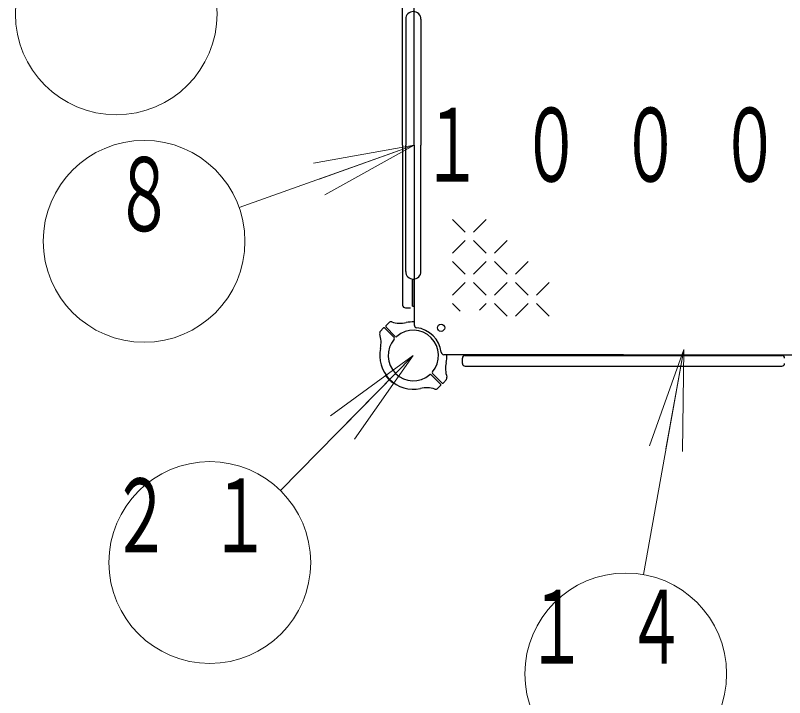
# Model space of a CAD drawing. Units: millimetres on the paper, scale 1:60. Extents: x -385 to 0, y -594 to 267.
# Drawn here: x -279.69 to -256.81, y 104.55 to 124.83 of the extents above; entities that cross this region are included whole.
import ezdxf
from ezdxf.enums import TextEntityAlignment as Align

# ---------------------------------------------------------------- set-up
doc = ezdxf.new("R2010")
doc.units = ezdxf.units.MM
doc.layers.add('1_60', color=7, linetype='Continuous', lineweight=25)
doc.styles.add('ＭＳ ゴシック', font='')
doc.styles.get('ＭＳ ゴシック').set_extended_font_data('MS Gothic')

msp = doc.modelspace()

# ---------------------------------------------------------------- linework, layer by layer
at = {"layer": '1_60', "color": 4}
for p, q in [((-267.831, 120.967), (-267.831, 126.307)), ((-267.831, 120.967), (-267.831, 115.627)), ((-261.606, 114.742), (-266.946, 114.742)), ((-261.606, 114.742), (-256.266, 114.742))]:
    msp.add_line(p, q, dxfattribs=at)
at = {"layer": '1_60'}
for p, q in [((-268.173, 120.967), (-268.173, 125.717)), ((-268.083, 124.717), (-268.083, 120.967)), ((-267.63, 124.717), (-267.63, 120.967)), ((-268.173, 120.967), (-268.173, 116.217)), ((-268.083, 117.217), (-268.083, 120.967)), ((-267.63, 117.217), (-267.63, 120.967)), ((-267.883, 116.184), (-267.883, 116.992)), ((-267.83, 116.184), (-267.83, 116.992)), ((-268.09, 116.134), (-267.94, 116.134)), ((-267.883, 116.184), (-267.83, 116.184)), ((-266.398, 114.484), (-266.398, 114.634)), ((-266.315, 114.717), (-256.898, 114.717)), ((-266.315, 114.4), (-256.898, 114.4)), ((-268.671, 114.137), (-268.673, 114.136)), ((-268.436, 113.902), (-268.438, 113.9))]:
    msp.add_line(p, q, dxfattribs=at)
at = {"layer": '1_60', "lineweight": 13}
for p, q in [((-267.831, 120.967), (-273.036, 119.117)), ((-270.826, 120.433), (-267.831, 120.967)), ((-267.831, 120.967), (-270.658, 119.962)), ((-267.831, 120.967), (-270.491, 119.491)), ((-266.313, 118.385), (-266.688, 118.76)), ((-265.688, 118.76), (-266.063, 118.385)), ((-266.313, 118.135), (-266.688, 117.76)), ((-265.688, 117.76), (-266.063, 118.135)), ((-265.063, 118.135), (-265.438, 117.76)), ((-266.313, 117.135), (-266.688, 117.51)), ((-265.688, 117.51), (-266.063, 117.135)), ((-265.063, 117.135), (-265.438, 117.51)), ((-264.438, 117.51), (-264.813, 117.135)), ((-266.313, 116.885), (-266.688, 116.51)), ((-265.688, 116.51), (-266.063, 116.885)), ((-265.063, 116.885), (-265.438, 116.51)), ((-264.438, 116.51), (-264.813, 116.885)), ((-263.813, 116.885), (-264.188, 116.51)), ((-266.465, 116.038), (-266.688, 116.26)), ((-265.688, 116.26), (-265.887, 116.061)), ((-265.063, 115.885), (-265.438, 116.26)), ((-264.438, 116.26), (-264.813, 115.885)), ((-263.813, 115.885), (-264.188, 116.26)), ((-259.816, 114.9), (-261.012, 108.203)), ((-260.835, 112.035), (-259.816, 114.9)), ((-259.816, 114.9), (-260.343, 111.947)), ((-259.816, 114.9), (-259.851, 111.859)), ((-267.856, 114.717), (-271.805, 110.701)), ((-270.316, 112.928), (-267.856, 114.717)), ((-267.856, 114.717), (-269.96, 112.578)), ((-267.856, 114.717), (-269.603, 112.227))]:
    msp.add_line(p, q, dxfattribs=at)
at = {"layer": '1_60', "color": 2}
for p, q in [((-268.752, 115.528), (-268.835, 115.44)), ((-268.426, 115.252), (-268.704, 115.529)), ((-268.391, 115.287), (-268.669, 115.565)), ((-268.668, 115.612), (-268.579, 115.695)), ((-267.286, 114.182), (-267.009, 113.904)), ((-267.322, 114.147), (-267.044, 113.869)), ((-266.961, 113.905), (-266.871, 114.001)), ((-267.045, 113.821), (-267.141, 113.732))]:
    msp.add_line(p, q, dxfattribs=at)
at = {"layer": '1_60', "lineweight": 13}
for centre in [(-276.69, 124.874), (-275.863, 118.112), (-273.908, 108.562), (-261.539, 105.249)]:
    msp.add_circle(centre, 3, dxfattribs=at)
at = {"layer": '1_60'}
msp.add_circle((-267.031, 115.542), 0.108, dxfattribs=at)
for centre, radius, start, end in [((-267.856, 124.717), 0.227, 0, 180), ((-267.856, 117.217), 0.227, 180, 0), ((-268.09, 116.217), 0.0833, 180, 270), ((-267.856, 114.717), 0.833, 6.7872, 83.2128), ((-266.315, 114.634), 0.0833, 90, 180), ((-256.898, 114.634), 0.0833, 0, 90), ((-266.315, 114.484), 0.0833, 180, 270), ((-256.898, 114.484), 0.0833, 270, 0), ((-268.662, 114.124), 0.0167, 135, 216.3731), ((-267.856, 114.717), 1.017, 216.3731, 225), ((-267.856, 114.717), 1.017, 225, 233.6269), ((-268.449, 113.912), 0.0167, 233.6269, 315)]:
    msp.add_arc(centre, radius, start, end, dxfattribs=at)
at = {"layer": '1_60', "color": 2}
for centre, radius, start, end in [((-268.728, 115.506), 0.0333, 45, 137), ((-268.645, 115.588), 0.0333, 133, 225), ((-268.522, 115.634), 0.0833, 72.4588, 133), ((-268.246, 116.508), 0.833, 252.4588, 282.2728), ((-267.856, 114.717), 1, 88.5675, 102.2728), ((-268.774, 115.383), 0.0833, 137, 197.5412), ((-269.648, 115.107), 0.833, 347.7272, 17.5412), ((-267.856, 114.717), 0.75, 45, 130.7293), ((-267.856, 114.717), 0.75, 139.2707, 225), ((-268.45, 115.228), 0.0333, 319.2707, 45), ((-268.367, 115.31), 0.0333, 225, 310.7293), ((-267.856, 114.717), 0.75, 319.2707, 45), ((-267.856, 114.717), 1, 167.7272, 225), ((-267.856, 114.717), 1, 347.7272, 1.4325), ((-266.065, 114.327), 0.833, 167.7272, 197.5412), ((-267.856, 114.717), 0.75, 225, 310.7293), ((-267.345, 114.123), 0.0333, 45, 130.7293), ((-267.263, 114.206), 0.0333, 139.2707, 225), ((-267.856, 114.717), 1, 225, 282.2728), ((-266.939, 114.051), 0.0833, 317, 17.5412), ((-267.467, 112.925), 0.833, 72.4588, 102.2728), ((-267.19, 113.799), 0.0833, 252.4588, 313), ((-267.068, 113.846), 0.0333, 313, 45), ((-266.985, 113.928), 0.0333, 225, 317)]:
    msp.add_arc(centre, radius, start, end, dxfattribs=at)
at = {"layer": '1_60', "color": 4}
for centre, start, end in [((-267.748, 115.627), 180, 263.2128), ((-266.946, 114.825), 186.7872, 270)]:
    msp.add_arc(centre, 0.0833, start, end, dxfattribs=at)

# ---------------------------------------------------------------- texts
at = {"layer": '1_60', "style": 'ＭＳ ゴシック', "width": 0.6}
msp.add_text('８', height=2.199, dxfattribs=at).set_placement((-275.863, 120.612), align=Align.TOP_CENTER)
at = {"layer": '1_60', "char_height": 2.199, "style": 'ＭＳ ゴシック'}
for s, insert, attachment_point in [('\\T1.64;\\W0.6;１０００', (-267.606, 120.967), 4), ('\\T1.64;\\W0.6;２１', (-273.908, 111.062), 2), ('\\T1.64;\\W0.6;１４', (-261.539, 107.749), 2)]:
    msp.add_mtext(s, dxfattribs=dict(at, insert=insert, attachment_point=attachment_point))

doc.saveas('drawing.dxf')
